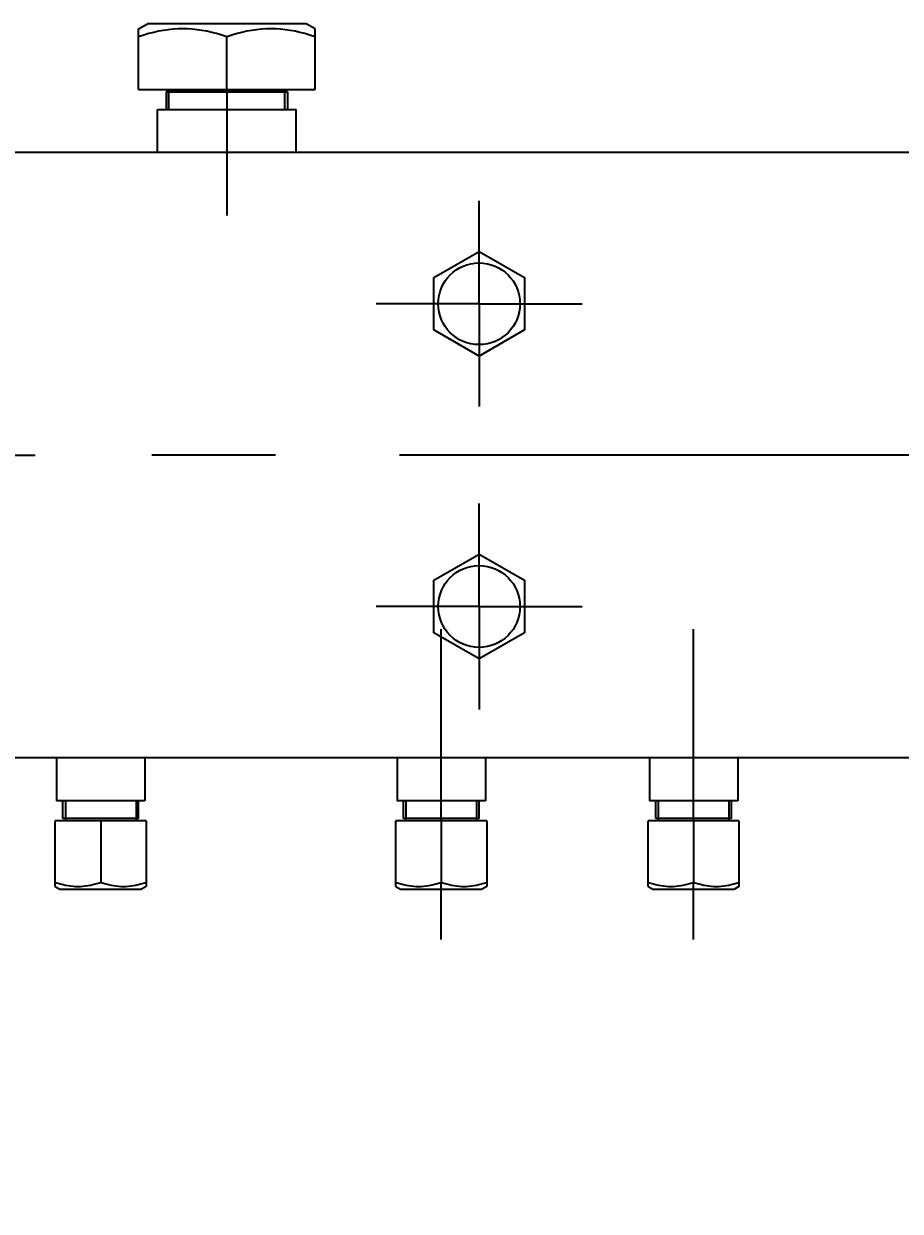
# Model space of a CAD drawing. Header units: millimetres. Extents: x 0 to 1189, y 0 to 841.
# Drawn here: x 246.27 to 281.01, y 705.93 to 753 of the extents above; entities that cross this region are included whole.
import ezdxf

# ---------------------------------------------------------------- set-up
doc = ezdxf.new("R2010")
doc.units = ezdxf.units.MM
doc.header["$LTSCALE"] = 65.395
doc.linetypes.add('CENTER', pattern=[0.6, 0.375, -0.075, 0.075, -0.075])
doc.layers.get('0').update_dxf_attribs({"linetype": 'CONTINUOUS'})
doc.layers.add('ALL_AXIS', color=7, linetype='CONTINUOUS')
doc.layers.add('ALL_DIMENSIONS', color=7, linetype='CONTINUOUS')
doc.styles.get("Standard").update_dxf_attribs({"font": 'txt', "width": 0.7})
doc.dimstyles.new('DIMSTYLE_1', dxfattribs={"dimtxt": 3.5, "dimasz": 3, "dimexe": 0.18, "dimexo": 0.0625, "dimgap": 0.09, "dimtad": 1, "dimdec": 5, "dimlfac": 10, "dimdsep": 46, "dimtxsty": 'STANDARD', "dimblk": '_FILLED', "dimblk1": '_FILLED', "dimblk2": '_FILLED', "dimcen": 0.09, "dimadec": 0, "dimazin": 0, "dimtp": 2, "dimtm": 2, "dimtfac": 1, "dimtdec": 5, "dimtofl": 0, "dimtmove": 0, "dimatfit": 3, "dimldrblk": '_FILLED', "dimfxl": 1, "dimtolj": 1, "dimarcsym": 0})

# ---------------------------------------------------------------- blocks, each defined once
blk = doc.blocks.new('_FILLED')
at = {"color": 0, "linetype": 'BYBLOCK'}
blk.add_solid([(0, 0), (-1, 0.167), (-1, -0.167)], dxfattribs=at)
blk = doc.blocks.new('*D0')
at = {"layer": 'ALL_DIMENSIONS', "color": 2, "linetype": 'CONTINUOUS'}
for p, q in [((27.718, 722.401), (27.718, 595.901)), ((1064.818, 722.401), (1064.818, 612.208)), ((1064.818, 601.929), (1064.818, 595.901)), ((27.718, 597.901), (546.268, 597.901)), ((1064.818, 597.901), (546.268, 597.901))]:
    blk.add_line(p, q, dxfattribs=at)
at = {"layer": 'ALL_DIMENSIONS', "color": 2, "linetype": 'CONTINUOUS', "xscale": 3, "yscale": 3, "zscale": 3, "rotation": 180}
blk.add_blockref('_FILLED', (27.718, 597.901), dxfattribs=at)
at = {"layer": 'ALL_DIMENSIONS', "color": 2, "linetype": 'CONTINUOUS', "xscale": 3, "yscale": 3, "zscale": 3}
blk.add_blockref('_FILLED', (1064.818, 597.901), dxfattribs=at)
blk = doc.blocks.new('*D7')
at = {"layer": 'ALL_DIMENSIONS', "color": 2, "linetype": 'CONTINUOUS'}
for p, q in [((27.718, 722.401), (27.718, 587.901)), ((1127.218, 613.901), (1127.218, 587.901)), ((27.718, 589.901), (577.468, 589.901)), ((1127.218, 589.901), (577.468, 589.901))]:
    blk.add_line(p, q, dxfattribs=at)
at = {"layer": 'ALL_DIMENSIONS', "color": 2, "linetype": 'CONTINUOUS', "xscale": 3, "yscale": 3, "zscale": 3, "rotation": 180}
blk.add_blockref('_FILLED', (27.718, 589.901), dxfattribs=at)
at = {"layer": 'ALL_DIMENSIONS', "color": 2, "linetype": 'CONTINUOUS', "xscale": 3, "yscale": 3, "zscale": 3}
blk.add_blockref('_FILLED', (1127.218, 589.901), dxfattribs=at)
blk = doc.blocks.new('*D8')
at = {"layer": 'ALL_DIMENSIONS', "color": 2, "linetype": 'CONTINUOUS'}
for p, q in [((27.718, 722.401), (27.718, 578.96)), ((1151.568, 722.551), (1151.568, 578.96)), ((27.718, 580.96), (589.643, 580.96)), ((1151.568, 580.96), (589.643, 580.96))]:
    blk.add_line(p, q, dxfattribs=at)
at = {"layer": 'ALL_DIMENSIONS', "color": 2, "linetype": 'CONTINUOUS', "xscale": 3, "yscale": 3, "zscale": 3, "rotation": 180}
blk.add_blockref('_FILLED', (27.718, 580.96), dxfattribs=at)
at = {"layer": 'ALL_DIMENSIONS', "color": 2, "linetype": 'CONTINUOUS', "xscale": 3, "yscale": 3, "zscale": 3}
blk.add_blockref('_FILLED', (1151.568, 580.96), dxfattribs=at)

msp = doc.modelspace()

# ---------------------------------------------------------------- linework, layer by layer
at = {"color": 7, "linetype": 'CONTINUOUS'}
for p, q in [((250.8181797, 750.4007175), (257.8181797, 750.4007175)), ((256.7181797, 750.3007175), (251.9181797, 750.3007175)), ((315.3181797, 747.9007175), (204.3181797, 747.9007175)), ((315.3181797, 723.9007175), (223.6181797, 723.9007175)), ((251.1181797, 721.4007175), (247.5181797, 721.4007175)), ((250.8181797, 721.5007175), (247.8181797, 721.5007175)), ((264.6181797, 721.4007175), (261.0181797, 721.4007175)), ((264.3181797, 721.5007175), (261.3181797, 721.5007175)), ((274.6181797, 721.4007175), (271.0181797, 721.4007175)), ((274.3181797, 721.5007175), (271.3181797, 721.5007175))]:
    msp.add_line(p, q, dxfattribs=at)
at = {"color": 2, "linetype": 'CONTINUOUS'}
for p, q in [((252.0181797, 749.6007175), (252.0181797, 750.3007175)), ((256.6181797, 749.6007175), (256.6181797, 750.3007175)), ((247.9181797, 722.2007175), (247.9181797, 721.5007175)), ((250.7181797, 722.2007175), (250.7181797, 721.5007175)), ((261.4181797, 722.2007175), (261.4181797, 721.5007175)), ((264.2181797, 722.2007175), (264.2181797, 721.5007175)), ((271.4181797, 722.2007175), (271.4181797, 721.5007175)), ((274.2181797, 722.2007175), (274.2181797, 721.5007175))]:
    msp.add_line(p, q, dxfattribs=at)
at = {"layer": 'ALL_AXIS', "color": 7, "linetype": 'CONTINUOUS'}
for p, q in [((250.8181797, 752.7986449), (251.1681797, 753.0007175)), ((250.8181797, 750.4007175), (250.8181797, 752.7986449)), ((257.4681797, 753.0007175), (251.1681797, 753.0007175)), ((257.8181797, 752.7986449), (257.4681797, 753.0007175)), ((257.8181797, 750.4007175), (257.8181797, 752.7986449)), ((254.3181797, 750.4007175), (254.3181797, 752.4860375)), ((252.0181797, 750.3007175), (252.0181797, 750.4007175)), ((256.6181797, 750.3007175), (256.6181797, 750.4007175)), ((251.9181797, 750.3007175), (251.9181797, 749.6007175)), ((251.9181797, 750.3007175), (256.7181797, 750.3007175)), ((256.7181797, 750.3007175), (256.7181797, 749.6007175)), ((251.5681797, 747.9007175), (251.5681797, 749.6007175)), ((251.5681797, 749.6007175), (257.0681797, 749.6007175)), ((257.0681797, 747.9007175), (257.0681797, 749.6007175)), ((262.5181797, 742.9399479), (264.3181797, 743.9791784)), ((264.3181797, 743.9791784), (266.1181797, 742.9399479)), ((262.5181797, 740.861487), (262.5181797, 742.9399479)), ((266.1181797, 742.9399479), (266.1181797, 740.861487)), ((264.3181797, 739.8222565), (262.5181797, 740.861487)), ((266.1181797, 740.861487), (264.3181797, 739.8222565)), ((262.5181797, 730.9399479), (264.3181797, 731.9791784)), ((264.3181797, 731.9791784), (266.1181797, 730.9399479)), ((262.5181797, 728.861487), (262.5181797, 730.9399479)), ((266.1181797, 730.9399479), (266.1181797, 728.861487)), ((264.3181797, 727.8222565), (262.5181797, 728.861487)), ((266.1181797, 728.861487), (264.3181797, 727.8222565)), ((247.5681797, 723.9007175), (247.5681797, 722.2007175)), ((251.0681797, 723.9007175), (251.0681797, 722.2007175)), ((261.0681797, 723.9007175), (261.0681797, 722.2007175)), ((264.5681797, 723.9007175), (264.5681797, 722.2007175)), ((271.0681797, 723.9007175), (271.0681797, 722.2007175)), ((274.5681797, 723.9007175), (274.5681797, 722.2007175)), ((251.0681797, 722.2007175), (247.5681797, 722.2007175)), ((247.8181797, 721.5007175), (247.8181797, 722.2007175)), ((250.8181797, 721.5007175), (250.8181797, 722.2007175)), ((264.5681797, 722.2007175), (261.0681797, 722.2007175)), ((261.3181797, 721.5007175), (261.3181797, 722.2007175)), ((264.3181797, 721.5007175), (264.3181797, 722.2007175)), ((274.5681797, 722.2007175), (271.0681797, 722.2007175)), ((271.3181797, 721.5007175), (271.3181797, 722.2007175)), ((274.3181797, 721.5007175), (274.3181797, 722.2007175)), ((247.5181797, 718.8046405), (247.5181797, 721.4007175)), ((250.8181797, 721.5007175), (247.8181797, 721.5007175)), ((247.9181797, 721.5007175), (247.9181797, 721.4007175)), ((249.3181797, 721.4007175), (249.3181797, 718.96541)), ((250.7181797, 721.5007175), (250.7181797, 721.4007175)), ((251.1181797, 721.4007175), (251.1181797, 718.8046405)), ((261.0181797, 718.8046405), (261.0181797, 721.4007175)), ((264.3181797, 721.5007175), (261.3181797, 721.5007175)), ((261.4181797, 721.5007175), (261.4181797, 721.4007175)), ((262.8181797, 721.4007175), (262.8181797, 718.96541)), ((264.2181797, 721.5007175), (264.2181797, 721.4007175)), ((264.6181797, 721.4007175), (264.6181797, 718.8046405)), ((271.0181797, 718.8046405), (271.0181797, 721.4007175)), ((274.3181797, 721.5007175), (271.3181797, 721.5007175)), ((271.4181797, 721.5007175), (271.4181797, 721.4007175)), ((272.8181797, 721.4007175), (272.8181797, 718.96541)), ((274.2181797, 721.5007175), (274.2181797, 721.4007175)), ((274.6181797, 721.4007175), (274.6181797, 718.8046405)), ((247.5181797, 718.8046405), (247.6981797, 718.7007175)), ((251.1181797, 718.8046405), (250.9381797, 718.7007175)), ((261.0181797, 718.8046405), (261.1981797, 718.7007175)), ((264.6181797, 718.8046405), (264.4381797, 718.7007175)), ((271.0181797, 718.8046405), (271.1981797, 718.7007175)), ((274.6181797, 718.8046405), (274.4381797, 718.7007175)), ((247.6981797, 718.7007175), (250.9381797, 718.7007175)), ((261.1981797, 718.7007175), (264.4381797, 718.7007175)), ((271.1981797, 718.7007175), (274.4381797, 718.7007175))]:
    msp.add_line(p, q, dxfattribs=at)
at = {"layer": 'ALL_AXIS', "color": 7, "linetype": 'CENTER'}
for p, q in [((254.3181797, 750.4007175), (254.3181797, 745.4007175)), ((264.3181797, 745.4007175), (264.3181797, 745.9791784)), ((260.8181797, 741.9007175), (260.2397187, 741.9007175)), ((267.8181797, 741.9007175), (268.3966406, 741.9007175)), ((264.3181797, 738.4007175), (264.3181797, 737.8222565)), ((324.9181797, 735.9007175), (246.7181797, 735.9007175)), ((264.3181797, 733.4007175), (264.3181797, 733.9791784)), ((260.8181797, 729.9007175), (260.2397187, 729.9007175)), ((267.8181797, 729.9007175), (268.3966406, 729.9007175)), ((262.8181797, 723.5007175), (262.8181797, 729.0007175)), ((272.8181797, 723.5007175), (272.8181797, 729.0007175)), ((264.3181797, 726.4007175), (264.3181797, 725.8222565)), ((262.8181797, 716.7007175), (262.8181797, 718.96541)), ((272.8181797, 716.7007175), (272.8181797, 718.96541))]:
    msp.add_line(p, q, dxfattribs=at)
at = {"layer": 'ALL_AXIS', "color": 2, "linetype": 'CENTER'}
for p, q in [((264.3181797, 741.9007175), (264.3181797, 745.4007175)), ((264.3181797, 741.9007175), (260.8181797, 741.9007175)), ((264.3181797, 741.9007175), (264.3181797, 738.4007175)), ((264.3181797, 741.9007175), (267.8181797, 741.9007175)), ((242.3181797, 735.9007175), (246.7181797, 735.9007175)), ((264.3181797, 729.9007175), (264.3181797, 733.4007175)), ((264.3181797, 729.9007175), (260.8181797, 729.9007175)), ((264.3181797, 729.9007175), (264.3181797, 726.4007175)), ((264.3181797, 729.9007175), (267.8181797, 729.9007175)), ((262.8181797, 721.4007175), (262.8181797, 723.5007175)), ((272.8181797, 721.4007175), (272.8181797, 723.5007175))]:
    msp.add_line(p, q, dxfattribs=at)
at = {"layer": 'ALL_AXIS', "color": 7, "linetype": 'CONTINUOUS'}
for points in [[(254.3181797, 752.4860375), (254.1139112, 752.5511149), (253.9134717, 752.6085579), (253.717429, 752.65831), (253.5240799, 752.7005404), (253.3320205, 752.7354783), (253.1409205, 752.7628871), (252.9499712, 752.7826573), (252.7592041, 752.794636), (252.5683551, 752.7986103), (252.3775021, 752.7946505), (252.1867235, 752.7826852), (251.9957538, 752.762926), (251.8046272, 752.7355257), (251.6125235, 752.7005893), (251.4190874, 752.6583458), (251.2229579, 752.6085769), (251.0224704, 752.5511231), (250.8181797, 752.4860375)], [(257.8181797, 752.4860375), (257.6139112, 752.5511149), (257.4134717, 752.6085579), (257.217429, 752.65831), (257.0240799, 752.7005404), (256.8320205, 752.7354783), (256.6409205, 752.7628871), (256.4499712, 752.7826573), (256.2592041, 752.794636), (256.0683551, 752.7986103), (255.8775021, 752.7946505), (255.6867235, 752.7826852), (255.4957538, 752.762926), (255.3046272, 752.7355257), (255.1125235, 752.7005893), (254.9190874, 752.6583458), (254.7229579, 752.6085769), (254.5224704, 752.5511231), (254.3181797, 752.4860375)], [(247.5181797, 718.96541), (247.6232355, 718.9319407), (247.7263205, 718.9023981), (247.8271423, 718.8768115), (247.926578, 718.8550934), (248.0253504, 718.8371256), (248.1236292, 718.82303), (248.2218309, 718.8128626), (248.319939, 718.8067022), (248.4180892, 718.8046583), (248.5162414, 718.8066947), (248.6143554, 718.8128482), (248.7125674, 718.8230099), (248.8108598, 718.8371011), (248.9096547, 718.855068), (249.0091352, 718.8767928), (249.1100019, 718.9023881), (249.2131119, 718.9319363), (249.3181797, 718.96541)], [(249.3181797, 718.96541), (249.4232355, 718.9319407), (249.5263205, 718.9023981), (249.6271423, 718.8768115), (249.726578, 718.8550934), (249.8253504, 718.8371256), (249.9236292, 718.82303), (250.0218309, 718.8128626), (250.119939, 718.8067022), (250.2180892, 718.8046583), (250.3162414, 718.8066947), (250.4143554, 718.8128482), (250.5125674, 718.8230099), (250.6108598, 718.8371011), (250.7096547, 718.855068), (250.8091352, 718.8767928), (250.9100019, 718.9023881), (251.0131119, 718.9319363), (251.1181797, 718.96541)], [(261.0181797, 718.96541), (261.1232355, 718.9319407), (261.2263205, 718.9023981), (261.3271423, 718.8768115), (261.426578, 718.8550934), (261.5253504, 718.8371256), (261.6236292, 718.82303), (261.7218309, 718.8128626), (261.819939, 718.8067022), (261.9180892, 718.8046583), (262.0162414, 718.8066947), (262.1143554, 718.8128482), (262.2125674, 718.8230099), (262.3108598, 718.8371011), (262.4096547, 718.855068), (262.5091352, 718.8767928), (262.6100019, 718.9023881), (262.7131119, 718.9319363), (262.8181797, 718.96541)], [(262.8181797, 718.96541), (262.9232355, 718.9319407), (263.0263205, 718.9023981), (263.1271423, 718.8768115), (263.226578, 718.8550934), (263.3253504, 718.8371256), (263.4236292, 718.82303), (263.5218309, 718.8128626), (263.619939, 718.8067022), (263.7180892, 718.8046583), (263.8162414, 718.8066947), (263.9143554, 718.8128482), (264.0125674, 718.8230099), (264.1108598, 718.8371011), (264.2096547, 718.855068), (264.3091352, 718.8767928), (264.4100019, 718.9023881), (264.5131119, 718.9319363), (264.6181797, 718.96541)], [(271.0181797, 718.96541), (271.1232355, 718.9319407), (271.2263205, 718.9023981), (271.3271423, 718.8768115), (271.426578, 718.8550934), (271.5253504, 718.8371256), (271.6236292, 718.82303), (271.7218309, 718.8128626), (271.819939, 718.8067022), (271.9180892, 718.8046583), (272.0162414, 718.8066947), (272.1143554, 718.8128482), (272.2125674, 718.8230099), (272.3108598, 718.8371011), (272.4096547, 718.855068), (272.5091352, 718.8767928), (272.6100019, 718.9023881), (272.7131119, 718.9319363), (272.8181797, 718.96541)], [(272.8181797, 718.96541), (272.9232355, 718.9319407), (273.0263205, 718.9023981), (273.1271423, 718.8768115), (273.226578, 718.8550934), (273.3253504, 718.8371256), (273.4236292, 718.82303), (273.5218309, 718.8128626), (273.619939, 718.8067022), (273.7180892, 718.8046583), (273.8162414, 718.8066947), (273.9143554, 718.8128482), (274.0125674, 718.8230099), (274.1108598, 718.8371011), (274.2096547, 718.855068), (274.3091352, 718.8767928), (274.4100019, 718.9023881), (274.5131119, 718.9319363), (274.6181797, 718.96541)]]:
    msp.add_lwpolyline(points, dxfattribs=at)
for centre in [(264.3181797, 741.9007175), (264.3181797, 729.9007175)]:
    msp.add_circle(centre, 1.62, dxfattribs=at)

# ---------------------------------------------------------------- dimensions: what is measured, and where the dimension line sits
at = {"layer": 'ALL_DIMENSIONS', "color": 2, "linetype": 'CONTINUOUS'}
for base, p1, picture, middle in [((27.7181796641, 580.9599842335), (1151.5681796641, 722.5507174637), '*D8', (584.8807674898, 581.8349842335)), ((27.7181796641, 589.9007174637), (1127.2181796641, 613.9007174637), '*D7', (571.3431796641, 590.7757174637))]:
    dim = msp.add_linear_dim(base=base, p1=p1, p2=(27.7181796641, 722.4007174637), angle=180, dimstyle='DIMSTYLE_1', dxfattribs=at)
    dim.commit()
    dim.dimension.update_dxf_attribs({"geometry": picture, "text_midpoint": middle, "dimtype": 160})
dim = msp.add_linear_dim(base=(1064.8181796641, 597.9007174637), p1=(27.7181796641, 722.4007174637), p2=(1064.8181796641, 722.4007174637), dimstyle='DIMSTYLE_1', dxfattribs=at)
dim.commit()
dim.dimension.update_dxf_attribs({"geometry": '*D0', "text_midpoint": (540.1431796641, 598.7757174637), "dimtype": 160})

doc.saveas('drawing.dxf')
